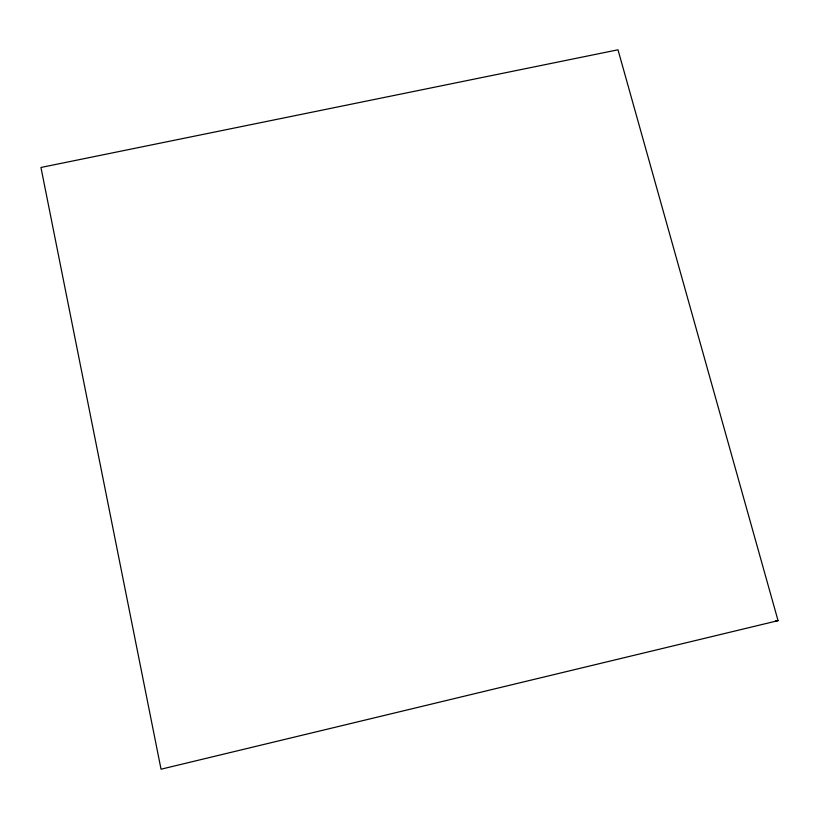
<?xml version="1.0" encoding="UTF-8"?>
<svg xmlns="http://www.w3.org/2000/svg" width="819" height="819" viewBox="0 0 819 819"><rect width="100%" height="100%" fill="white"/><g stroke="black" fill="none" stroke-linecap="round" stroke-linejoin="round"><path stroke-width="1.23" d="M778.05 620.648L161.036 769.205L40.95 167.465L617.997 49.795L778.05 620.648L775.511 620.915"/></g></svg>
